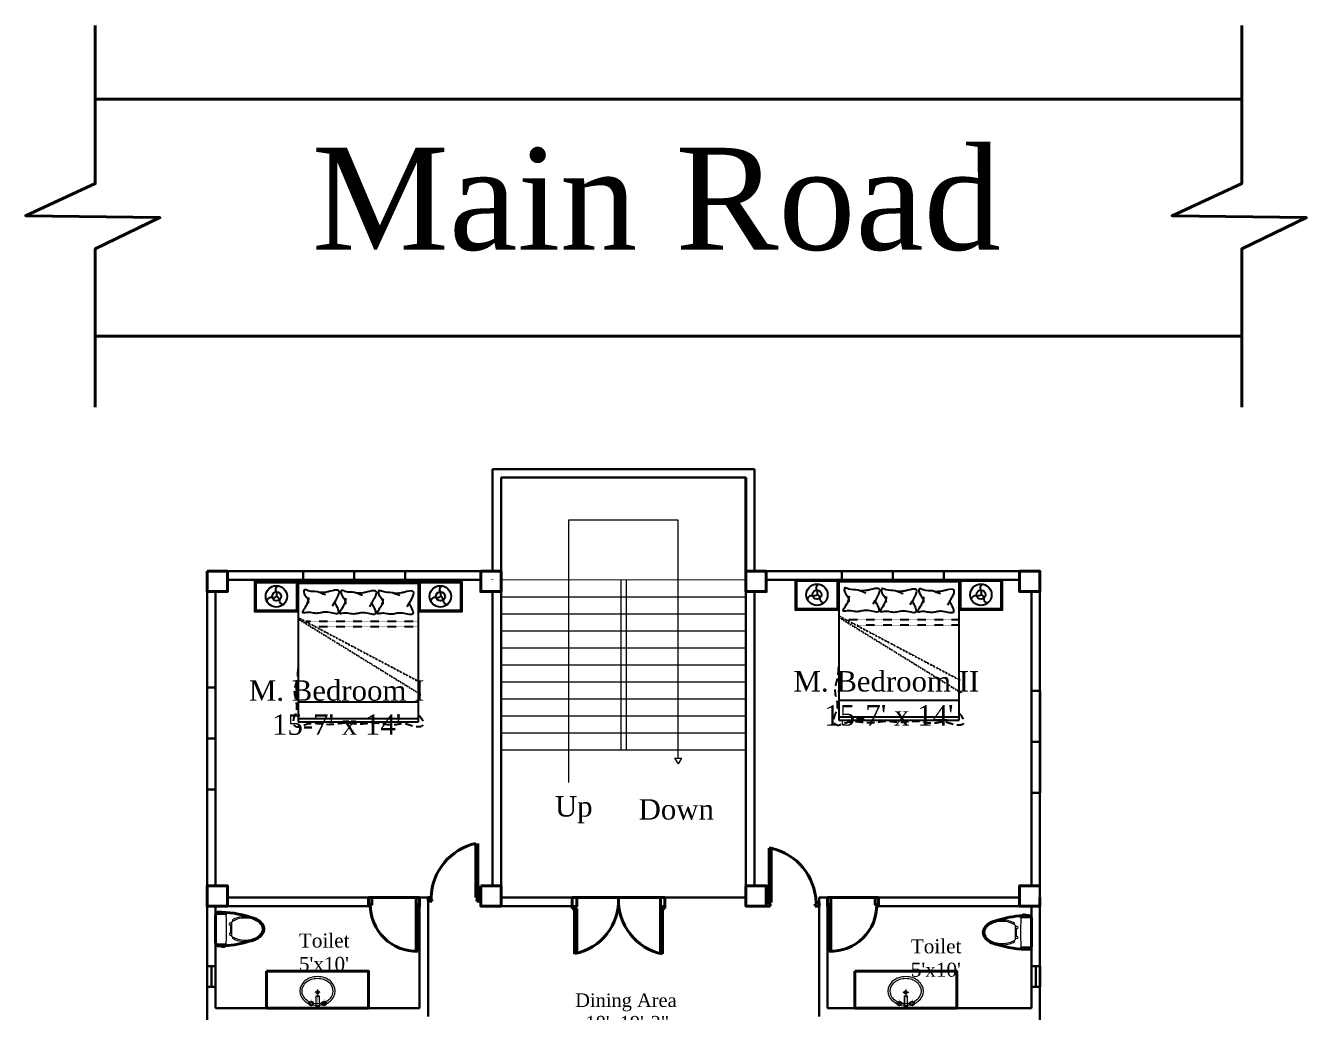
# Model space of a CAD drawing. Header units: inches. Extents: x -79350 to 491628, y -93215 to 155882.
# Drawn here: x -74572 to -73819, y -10003 to -9422 of the extents above; entities that cross this region are included whole.
import ezdxf

# ---------------------------------------------------------------- set-up
doc = ezdxf.new("R2010")
doc.units = ezdxf.units.IN
doc.header["$MEASUREMENT"] = 0
doc.linetypes.add('DASHDOT2', pattern=[0.5, 0.25, -0.125, 0, -0.125])
doc.linetypes.add('DASHED2', pattern=[0.375, 0.25, -0.125])
doc.layers.get('0').update_dxf_attribs({"lineweight": 30})
for name, color, linetype, lineweight in [('Column', 1, 'Continuous', 30), ('Letter', 7, 'Continuous', 20), ('LINE', 7, 'Continuous', 20), ('SANITARY', 42, 'Continuous', 13)]:
    doc.layers.add(name, color=color, linetype=linetype, lineweight=lineweight)
doc.layers.add('Door', color=7, linetype='Continuous', lineweight=40, true_color=0x763422)
doc.layers.add('Window', color=7, linetype='Continuous', lineweight=30, true_color=0x6b99dd)
for name, color, linetype in [('FURHATCH', 57, 'Continuous'), ('FURNITURE', 53, 'Continuous'), ('Stairs', 7, 'Continuous'), ('Wall', 7, 'Continuous')]:
    doc.layers.add(name, color=color, linetype=linetype)
doc.styles.get("Standard").update_dxf_attribs({"font": 'times.ttf', "height": 12})

# ---------------------------------------------------------------- blocks, each defined once
blk = doc.blocks.new('d30')
at = {"layer": 'Door', "ltscale": 0.3}
for p, q in [((37959.6, 7135.13), (37959.6, 7162.63)), ((37960.6, 7135.13), (37960.6, 7162.63)), ((37931.6, 7131.13), (37933.6, 7131.13)), ((37933.6, 7131.13), (37959.6, 7131.13)), ((37959.6, 7131.13), (37961.6, 7131.13))]:
    blk.add_line(p, q, dxfattribs=at)
for points in [[(37931.6, 7131.13), (37931.6, 7136.13), (37932.6, 7136.13), (37932.6, 7135.13), (37933.6, 7135.13), (37933.6, 7131.13)], [(37961.6, 7131.13), (37961.6, 7136.13), (37960.6, 7136.13), (37960.6, 7135.13), (37959.6, 7135.13), (37959.6, 7131.13)]]:
    blk.add_lwpolyline(points, dxfattribs=at)
blk.add_arc((37959.69, 7135.55), 27.09, 88.07284, 180.89483, dxfattribs=at)
blk = doc.blocks.new('A$Cd981bfd4')
at = {"layer": 'Door', "ltscale": 0.3}
for p, q in [((0, 41), (20.56, 41)), ((20.56, 42), (25.56, 42)), ((20.56, 40), (20.56, 41)), ((25.56, 42), (25.56, 40)), ((0, 40), (20.56, 40)), ((25.56, 40), (25.56, 21)), ((25.56, 2), (25.56, 21)), ((0, 2), (21.56, 2)), ((0, 1), (21.56, 1)), ((20.56, 0), (25.56, 0))]:
    blk.add_line(p, q, dxfattribs=at)
for points in [[(25.56, 42), (25.56, 40), (21.56, 40), (21.56, 41), (20.56, 41), (20.56, 42)], [(25.56, 0), (25.56, 2), (21.56, 2), (21.56, 1), (20.56, 1), (20.56, 0)]]:
    blk.add_lwpolyline(points, dxfattribs=at)
for centre, radius, start, end in [((24.32, 45.55), 24.58, 190.65722, 272.90025), ((24.43, -3.89), 24.91, 87.38884, 168.68912)]:
    blk.add_arc(centre, radius, start, end, dxfattribs=at)
blk = doc.blocks.new('yq_bed_01')
at = {"linetype": 'Continuous', "ltscale": 1000}
for p, q in [((2100, 900), (0, 900)), ((0, 900), (0, -900)), ((2100, -900), (2100, 900)), ((0, -900), (2100, -900))]:
    blk.add_line(p, q, dxfattribs=at)
at = {"linetype": 'Continuous'}
for points in [[(0, 1550), (0, 900), (450, 900), (450, 1550)], [(0, -900), (0, -1550), (450, -1550), (450, -900)]]:
    blk.add_lwpolyline(points, close=True, dxfattribs=at)
for centre in [(225, 1225), (225, -1225)]:
    blk.add_circle(centre, 160, dxfattribs=at)
at = {"layer": 'FURHATCH', "linetype": 'Continuous', "ltscale": 1000}
for p, q in [((30, 900), (30, -900)), ((1800, -900), (1800, 900)), ((2050, -900), (2050, 900))]:
    blk.add_line(p, q, dxfattribs=at)
at = {"layer": 'FURHATCH', "linetype": 'DASHED2', "ltscale": 0.5}
for p, q in [((540, -900), (1504, 921)), ((560, -900), (1689, 931)), ((600, 900), (600, -782)), ((680, 900), (680, -625))]:
    blk.add_line(p, q, dxfattribs=at)
at = {"layer": 'FURHATCH', "linetype": 'Continuous'}
for points in [[(20, 1530), (20, 920), (430, 920), (430, 1530)], [(20, -920), (20, -1530), (430, -1530), (430, -920)]]:
    blk.add_lwpolyline(points, close=True, dxfattribs=at)
for points in [[(225, 1227, 0.228099), (158, 1225, -0.317646), (66, 1242)], [(346, 1329, -0.398826), (280, 1270, 0.069197), (273, 1269, 0.240714), (225, 1227, -0.240714)], [(300, 1084, -0.414712), (235, 1160, 0.258086), (225, 1227)], [(346, -1121, -0.398826), (280, -1180, 0.069197), (273, -1181, 0.240714), (225, -1223, -0.240714)], [(225, -1223, 0.228099), (158, -1225, -0.317646), (66, -1208)], [(300, -1366, -0.414712), (235, -1290, 0.258086), (225, -1223)]]:
    blk.add_lwpolyline(points, format="xyb", dxfattribs=at)
for centre in [(225, 1227), (225, -1223)]:
    blk.add_circle(centre, 67.5, dxfattribs=at)
at = {"layer": 'FURHATCH', "linetype": 'DASHED2', "ltscale": 451.947922}
blk.add_open_spline([(1992, 900), (2071, 970), (2189, 999), (2167, 789), (2108, 682), (2173, 491), (2091, 272), (2150, 28), (2100, -200), (2173, -484), (2083, -701), (2209, -948), (2066, -979), (1864, -867), (1699, -991), (1474, -909), (1368, -903), (1308, -900)], degree=3, knots=[0, 0, 0, 0, 140.356688, 240.855445, 374.272085, 514.628774, 800.960617, 1037.309606, 1234.977718, 1501.883052, 1872.056655, 1990.732643, 2052.345442, 2125.407537, 2467.000811, 2608.004871, 2786.638856, 2786.638856, 2786.638856, 2786.638856], dxfattribs=at)
at = {"layer": 'FURHATCH', "linetype": 'Continuous', "ltscale": 1000}
for points, knots in [([(376, 729), (270, 795), (112, 892), (156, 710), (179, 623), (180, 565), (181, 528)], [0, 0, 0, 0, 257.192142, 380.388355, 440.188761, 557.045341, 557.045341, 557.045341, 557.045341]), ([(313, 750), (392, 793), (546, 876), (461, 661), (480, 562), (498, 484), (476, 402), (475, 340), (499, 246), (355, 365), (285, 372), (256, 374)], [0, 0, 0, 0, 197.98522, 383.798459, 461.536852, 537.063609, 629.138715, 719.341985, 744.183766, 895.041347, 1000.692483, 1000.692483, 1000.692483, 1000.692483]), ([(213, 622), (206, 601), (192, 561), (153, 477), (178, 400), (123, 302), (210, 290), (256, 366), (322, 366), (343, 366)], [0, 0, 0, 0, 70.314327, 132.712823, 281.06886, 345.030234, 373.143701, 508.899423, 574.349148, 574.349148, 574.349148, 574.349148]), ([(373, 170), (267, 236), (109, 333), (153, 151), (176, 64), (177, 6), (178, -31)], [0, 0, 0, 0, 257.192142, 380.388355, 440.188761, 557.045341, 557.045341, 557.045341, 557.045341]), ([(309, 191), (389, 234), (543, 317), (458, 102), (477, 3), (495, -75), (472, -157), (472, -219), (496, -313), (352, -194), (282, -187), (253, -185)], [0, 0, 0, 0, 197.98522, 383.798459, 461.536852, 537.063609, 629.138715, 719.341985, 744.183766, 895.041347, 1000.692483, 1000.692483, 1000.692483, 1000.692483]), ([(210, 63), (203, 42), (189, 2), (150, -82), (175, -159), (120, -257), (207, -269), (253, -193), (319, -193), (340, -193)], [0, 0, 0, 0, 70.314327, 132.712823, 281.06886, 345.030234, 373.143701, 508.899423, 574.349148, 574.349148, 574.349148, 574.349148]), ([(363, -385), (257, -319), (99, -222), (143, -405), (166, -492), (167, -549), (168, -587)], [0, 0, 0, 0, 257.192142, 380.388355, 440.188761, 557.045341, 557.045341, 557.045341, 557.045341]), ([(300, -364), (379, -321), (533, -238), (448, -453), (467, -553), (485, -631), (463, -712), (462, -774), (486, -868), (342, -750), (272, -743), (243, -740)], [0, 0, 0, 0, 197.98522, 383.798459, 461.536852, 537.063609, 629.138715, 719.341985, 744.183766, 895.041347, 1000.692483, 1000.692483, 1000.692483, 1000.692483]), ([(200, -493), (193, -514), (179, -553), (140, -637), (165, -714), (110, -812), (197, -824), (243, -749), (309, -749), (330, -749)], [0, 0, 0, 0, 70.314327, 132.712823, 281.06886, 345.030234, 373.143701, 508.899423, 574.349148, 574.349148, 574.349148, 574.349148])]:
    blk.add_open_spline(points, degree=3, knots=knots, dxfattribs=at)
blk = doc.blocks.new('yq_sink_01')
for p, q in [((183, 24), (20, 24)), ((20, 24), (20, -24)), ((183, 24), (183, -24)), ((183, -24), (20, -24))]:
    blk.add_line(p, q)
at = {"linetype": 'DASHDOT2'}
for p, q in [((131, 97), (26, 97)), ((69, 24), (69, 158)), ((236, 48), (236, -48)), ((278, 0), (26, 0)), ((131, -97), (26, -97)), ((69, -24), (69, -158))]:
    blk.add_line(p, q, dxfattribs=at)
for centre, radius in [((69, 95), 33.5), ((69, 95), 23.9), ((236, 1), 23.9), ((69, -95), 33.5), ((69, -95), 23.9)]:
    blk.add_circle(centre, radius)
for centre, radius, start, end in [((277, 47), 224, 117.0522, 140.9541), ((277, 47), 195, 117.0522, 140.9541), ((255, 91), 176, 62.9478, 117.0522), ((255, 91), 146, 62.9478, 117.0522), ((233, 47), 195, 39.0459, 62.9478), ((233, 47), 224, 39.0459, 62.9478), ((366, 1), 326, 167.8612, 192.4926), ((312, 19), 269, 140.9541, 156.021), ((366, 1), 296, 168.0916, 192.4003), ((312, 19), 239, 140.9541, 155.6677), ((199, 19), 239, 18.571, 39.0459), ((199, 19), 269, 18.571, 39.0459), ((145, 1), 296, 0, 18.571), ((145, 1), 296, 341.429, 360), ((145, 1), 326, 360, 18.571), ((145, 1), 326, 341.429, 360), ((312, -17), 269, 204.5507, 219.0459), ((312, -17), 239, 204.736, 219.0459), ((277, -45), 224, 219.0459, 242.9478), ((277, -45), 195, 219.0459, 242.9478), ((233, -45), 195, 297.0522, 320.9541), ((233, -45), 224, 297.0522, 320.9541), ((199, -17), 239, 320.9541, 341.429), ((199, -17), 269, 320.9541, 341.429), ((255, -88), 176, 242.9478, 297.0522), ((255, -88), 146, 242.9478, 297.0522)]:
    blk.add_arc(centre, radius, start, end)
blk = doc.blocks.new('yq_matong_01')
for p, q in [((0, 201), (0, -201)), ((20, 221), (139, 221)), ((216, 91), (238, 91)), ((216, 61), (238, 61)), ((223, 61), (223, -61)), ((238, 104), (238, -104)), ((252, 138), (252, 114)), ((216, -61), (238, -61)), ((216, -91), (238, -91)), ((252, -114), (252, -138)), ((20, -221), (139, -221)), ((97, -221), (97, -226)), ((97, -226), (132, -226)), ((132, -221), (132, -226))]:
    blk.add_line(p, q)
for centre, radius, start, end in [((55, 202), 54.8, 117.322, 181.8992), ((20, 201), 20, 90, 180), ((64, -1165), 1417, 71.4068, 91.3856), ((139, 201), 20, 2.3063, 90), ((217, 161), 83.2, 95.4963, 139.9324), ((-4840, 0), 5003, 357.6937, 2.3063), ((216, 76), 15, 90, 270), ((357, -47), 193, 123.2779, 128.1384), ((407, -123), 283, 105.2088, 123.2779), ((407, -123), 303, 105.2088, 120.5699), ((439, -242), 427, 74.7912, 105.2088), ((439, -242), 407, 74.7912, 105.2088), ((471, -123), 283, 56.7221, 74.7912), ((471, -123), 303, 56.7221, 74.7912), ((521, -47), 193, 32.2565, 56.7221), ((521, -47), 213, 32.2565, 56.7221), ((596, 0), 104, 360, 32.2565), ((596, 0), 124, 360, 32.2565), ((64, 1165), 1417, 272.8967, 288.5932), ((216, -76), 15, 90, 270), ((357, 47), 193, 231.8616, 236.7221), ((407, 123), 283, 236.7221, 254.7912), ((407, 123), 303, 239.4301, 254.7912), ((439, 242), 427, 254.7912, 285.2088), ((439, 242), 407, 254.7912, 285.2088), ((471, 123), 283, 285.2088, 303.2779), ((471, 123), 303, 285.2088, 303.2779), ((521, 47), 193, 303.2779, 327.7435), ((521, 47), 213, 303.2779, 327.7435), ((596, 0), 104, 327.7435, 360), ((596, 0), 124, 327.7435, 360), ((51, -204), 51.4, 175.687, 245.0918), ((20, -201), 20, 180, 270), ((64, 1165), 1417, 268.6144, 271.2036), ((157, -247), 63.1, 159.6834, 188.4939), ((114, -226), 37, 237.5287, 304.2772), ((72, -247), 63.1, 352.0944, 20.3166), ((139, -201), 20, 270, 357.6937), ((217, -161), 83.2, 220.0676, 264.5037)]:
    blk.add_arc(centre, radius, start, end)

msp = doc.modelspace()

# ---------------------------------------------------------------- linework, layer by layer
for p, q in [((-74297.73, -9743.01), (-74297.73, -9683.01)), ((-74297.73, -9683.01), (-74143.73, -9683.01)), ((-74292.73, -9743.01), (-74292.73, -9687.98)), ((-74292.73, -9688.01), (-74148.73, -9688.01)), ((-74148.73, -9683.01), (-74148.73, -9683.01)), ((-74143.73, -9743.01), (-74143.73, -9683.01)), ((-74460.73, -9743.01), (-74465.73, -9743.01)), ((-74465.73, -9748.01), (-74465.73, -9743.01)), ((-74465.73, -9748.01), (-74465.73, -10348.01)), ((-74304.73, -9743.01), (-74460.73, -9743.01)), ((-74304.73, -9748.01), (-74453.73, -9748.01)), ((-74292.73, -9743.01), (-74292.73, -9748.01)), ((-74292.73, -9748.01), (-74292.73, -9935.01)), ((-74148.73, -9743.01), (-74148.73, -9748.01)), ((-74148.73, -9935.01), (-74148.73, -9748.01)), ((-73980.73, -9743.01), (-74143.73, -9743.01)), ((-73987.73, -9748.01), (-74136.73, -9748.01)), ((-73980.73, -9743.01), (-73975.73, -9743.01)), ((-73975.73, -9748.01), (-73975.73, -9743.01)), ((-73975.73, -10348.01), (-73975.73, -9748.01)), ((-74460.73, -9755.01), (-74460.73, -9928.01)), ((-74297.73, -9755.01), (-74297.73, -9928.01)), ((-74143.73, -9928.01), (-74143.73, -9755.01)), ((-73980.73, -9928.01), (-73980.73, -9755.01)), ((-74453.73, -9935.01), (-74368.73, -9935.01)), ((-74368.73, -9935.01), (-74436.73, -9935.01)), ((-74335.73, -9935.01), (-74342.73, -9935.01)), ((-74342.73, -9935.01), (-74340.73, -9935.01)), ((-74292.73, -9935.01), (-74292.85, -9935.01)), ((-73987.73, -9935.01), (-74105.73, -9935.01)), ((-74105.73, -9935.01), (-74105.73, -10005.01)), ((-74460.73, -9940.01), (-74460.73, -10000.01)), ((-74453.73, -9940.01), (-74369.73, -9940.01)), ((-74369.73, -9940.01), (-74437.4, -9940.01)), ((-74340.73, -9940.01), (-74342.73, -9940.01)), ((-74342.73, -9940.01), (-74340.73, -9940.01)), ((-74340.73, -9940.01), (-74340.73, -10000.01)), ((-74335.73, -9940.01), (-74335.73, -10005.01)), ((-74100.73, -9940.01), (-74098.73, -9940.01)), ((-74100.73, -9940.01), (-74100.73, -10000.01)), ((-74071.73, -9940.01), (-73987.73, -9940.01)), ((-73980.73, -10000.01), (-73980.73, -9940.01)), ((-74460.73, -10000.01), (-74340.73, -10000.01)), ((-73980.73, -10000.01), (-74100.73, -10000.01))]:
    msp.add_line(p, q)
at = {"lineweight": 20}
for p, q in [((-74188.63, -9713.08), (-74253.12, -9713.08)), ((-74253.12, -9713.08), (-74253.12, -9867.25)), ((-74188.63, -9852.98), (-74188.63, -9713.08)), ((-74292.73, -9748.01), (-74148.73, -9747.98)), ((-74222.23, -9748.01), (-74222.23, -9848.01)), ((-74219.23, -9748.01), (-74219.23, -9848.01)), ((-74292.73, -9758.01), (-74148.73, -9758.01)), ((-74292.73, -9768.01), (-74148.73, -9768.01)), ((-74292.73, -9778.01), (-74148.73, -9778.01)), ((-74292.73, -9788.01), (-74148.73, -9788.01)), ((-74292.73, -9798.01), (-74148.73, -9798.01)), ((-74292.73, -9808.01), (-74148.73, -9808.01)), ((-74292.73, -9818.01), (-74148.73, -9818.01)), ((-74292.73, -9828.01), (-74148.73, -9828.01)), ((-74292.73, -9838.01), (-74148.73, -9838.01)), ((-74292.73, -9848.01), (-74148.73, -9848.01)), ((-74190.66, -9852.98), (-74186.62, -9852.98)), ((-74190.66, -9852.98), (-74188.63, -9856.41)), ((-74186.62, -9852.98), (-74188.63, -9856.41))]:
    msp.add_line(p, q, dxfattribs=at)
at = {"color": 200, "lineweight": 20}
msp.add_line((-74188.63, -9856.41), (-74188.63, -9856.41), dxfattribs=at)
at = {"linetype": 'ByBlock'}
for p, q in [((-74335.73, -9940.01), (-74335.73, -9935.01)), ((-74244.69, -9935.01), (-74292.73, -9935.01)), ((-74202.69, -9935.01), (-74148.73, -9935.01)), ((-74250.89, -9940.01), (-74292.73, -9940.01))]:
    msp.add_line(p, q, dxfattribs=at)
at = {"layer": 'Column'}
for p, q in [((-74148.73, -9683.01), (-74148.73, -9683.01)), ((-74465.73, -9743.01), (-74460.73, -9743.01)), ((-74465.73, -9747.98), (-74465.73, -9743.01)), ((-74292.73, -9743.01), (-74292.73, -9747.98)), ((-74148.73, -9743.01), (-74143.73, -9743.01)), ((-74148.73, -9747.98), (-74148.73, -9743.01)), ((-73980.73, -9743.01), (-73975.73, -9743.01)), ((-73975.73, -9743.01), (-73975.73, -9747.98)), ((-74292.73, -9940.01), (-74292.73, -9935.01)), ((-74148.73, -9934.72), (-74148.73, -9940.01)), ((-74462.73, -9939.98), (-74465.73, -9939.98))]:
    msp.add_line(p, q, dxfattribs=at)
at = {"layer": 'Column', "lineweight": 40}
for p, q in [((-74453.73, -9743.01), (-74465.73, -9743.01)), ((-74465.73, -9743.01), (-74465.73, -9755.01)), ((-74453.73, -9755.01), (-74453.73, -9743.01)), ((-74304.73, -9743.01), (-74304.73, -9748.01)), ((-74292.73, -9748.01), (-74292.73, -9743.01)), ((-74148.73, -9743.01), (-74148.73, -9748.01)), ((-74136.73, -9748.01), (-74136.73, -9743.01)), ((-73987.73, -9743.01), (-73987.73, -9748.01)), ((-73975.73, -9748.01), (-73975.73, -9743.01)), ((-74465.73, -9755.01), (-74453.73, -9755.01)), ((-74453.73, -9940.01), (-74453.73, -9931.51)), ((-73987.73, -9931.51), (-73987.73, -9940.01)), ((-74465.73, -9939.98), (-74465.73, -9940.01))]:
    msp.add_line(p, q, dxfattribs=at)
at = {"layer": 'Column', "color": 7, "lineweight": 40}
for points in [[(-74465.73, -9743.01), (-74453.73, -9743.01), (-74453.73, -9755.01), (-74465.73, -9755.01)], [(-74304.73, -9743.01), (-74292.73, -9743.01), (-74292.73, -9755.01), (-74304.73, -9755.01)], [(-74304.73, -9743.01), (-74292.73, -9743.01), (-74292.73, -9755.01), (-74304.73, -9755.01)], [(-74148.73, -9743.01), (-74136.73, -9743.01), (-74136.73, -9755.01), (-74148.73, -9755.01)], [(-74148.73, -9743.01), (-74136.73, -9743.01), (-74136.73, -9755.01), (-74148.73, -9755.01)], [(-73987.73, -9743.01), (-73975.73, -9743.01), (-73975.73, -9755.01), (-73987.73, -9755.01)], [(-73987.73, -9743.01), (-73975.73, -9743.01), (-73975.73, -9755.01), (-73987.73, -9755.01)], [(-74304.73, -9928.01), (-74292.73, -9928.01), (-74292.73, -9940.01), (-74304.73, -9940.01)], [(-74148.73, -9928.01), (-74136.73, -9928.01), (-74136.73, -9940.01), (-74148.73, -9940.01)]]:
    msp.add_lwpolyline(points, close=True, dxfattribs=at)
for points in [[(-74465.73, -9928.01), (-74453.73, -9928.01), (-74453.73, -9940.01), (-74465.73, -9940.01), (-74465.73, -9939.98)], [(-74460.73, -9928.01), (-74453.73, -9928.01)], [(-74304.73, -9937.51), (-74304.73, -9928.01)], [(-73975.73, -9940.01), (-73987.73, -9940.01), (-73987.73, -9928.01), (-73975.73, -9928.01)], [(-74453.73, -9940.01), (-74460.73, -9940.01)]]:
    msp.add_lwpolyline(points, dxfattribs=at)
at = {"layer": 'Door', "linetype": 'ByBlock', "lineweight": 40}
for p, q in [((-74307.56, -9935.01), (-74307.56, -9903.12)), ((-74307.56, -9906), (-74306.5, -9906)), ((-74306.5, -9903.12), (-74306.5, -9935.01)), ((-74133.89, -9906), (-74134.96, -9906)), ((-74134.96, -9906), (-74134.96, -9937.89)), ((-74133.89, -9937.89), (-74133.89, -9906)), ((-74335.73, -9935.01), (-74333.96, -9935.01)), ((-74335.73, -9937.14), (-74335.73, -9935.01)), ((-74333.42, -9937.14), (-74335.73, -9937.14)), ((-74333.96, -9935.01), (-74333.96, -9936.07)), ((-74333.96, -9936.07), (-74333.42, -9936.07)), ((-74333.42, -9936.07), (-74333.42, -9937.14)), ((-74306.5, -9935.01), (-74307.56, -9935.01)), ((-74306.5, -9936.07), (-74307.03, -9936.07)), ((-74307.03, -9936.07), (-74307.03, -9937.14)), ((-74307.03, -9937.14), (-74304.73, -9937.14)), ((-74304.73, -9935.01), (-74306.5, -9935.01)), ((-74306.5, -9935.01), (-74306.5, -9936.07)), ((-74304.73, -9937.14), (-74304.73, -9935.01)), ((-74136.73, -9937.89), (-74134.96, -9937.89)), ((-74136.73, -9940.01), (-74136.73, -9937.89)), ((-74134.96, -9937.89), (-74134.96, -9938.95)), ((-74134.96, -9937.89), (-74133.89, -9937.89)), ((-74105.73, -9937.89), (-74107.5, -9937.89)), ((-74107.5, -9937.89), (-74107.5, -9938.95)), ((-74105.73, -9940.01), (-74105.73, -9937.89)), ((-74134.42, -9940.01), (-74136.73, -9940.01)), ((-74134.96, -9938.95), (-74134.42, -9938.95)), ((-74134.42, -9938.95), (-74134.42, -9940.01)), ((-74107.5, -9938.95), (-74108.03, -9938.95)), ((-74108.03, -9938.95), (-74108.03, -9940.01)), ((-74108.03, -9940.01), (-74105.73, -9940.01))]:
    msp.add_line(p, q, dxfattribs=at)
at = {"layer": 'Door'}
for p, q in [((-74292.73, -9935.01), (-74292.73, -9940.01)), ((-74148.73, -9935.01), (-74148.73, -9934.72)), ((-74148.73, -9935.01), (-74148.73, -9940.01)), ((-73975.73, -9935.01), (-73975.73, -9940.01)), ((-74465.73, -9939.98), (-74462.73, -9939.98))]:
    msp.add_line(p, q, dxfattribs=at)
at = {"layer": 'Door', "linetype": 'ByBlock', "lineweight": 40}
for centre, start, end in [((-74300.34, -9935.97), 102.39898, 178.37501), ((-74141.11, -9938.84), 1.62499, 77.60102)]:
    msp.add_arc(centre, 33.63, start, end, dxfattribs=at)
at = {"layer": 'LINE', "color": 251, "linetype": 'ByBlock', "lineweight": 40, "true_color": 0x67696c}
for p, q in [((-74531.5, -9465.32), (-73857, -9465.32)), ((-74531.5, -9604.82), (-73857, -9604.82))]:
    msp.add_line(p, q, dxfattribs=at)
at = {"layer": 'LINE', "lineweight": 40}
msp.add_line((-74148.73, -9688.01), (-74148.73, -9743.01), dxfattribs=at)
at = {"layer": 'LINE', "linetype": 'ByBlock', "lineweight": 40}
msp.add_line((-74465.73, -9928.01), (-74465.73, -9939.98), dxfattribs=at)
at = {"layer": 'LINE', "color": 251, "linetype": 'Continuous', "lineweight": 40, "true_color": 0x67696c}
for points in [[(-74531.5, -9646.5), (-74531.5, -9553.5), (-74493.5, -9535), (-74572.5, -9534), (-74531.5, -9515), (-74531.5, -9422.14)], [(-73857, -9646.5), (-73857, -9553.5), (-73819, -9535), (-73898, -9534), (-73857, -9515), (-73857, -9422.14)]]:
    msp.add_lwpolyline(points, dxfattribs=at)
at = {"layer": 'SANITARY', "lineweight": 40}
for points in [[(-74440.43, -9946.52, 0.087396), (-74459.56, -9943.63, 0.289473), (-74460.73, -9945.62), (-74460.73, -9961.41, 0.312446), (-74459.56, -9963.39, 0.011298), (-74457.04, -9963.4, 0.022445), (-74457.02, -9963.62, 0.29977), (-74455.42, -9963.59, 0.02582), (-74455.39, -9963.34, 0.068596), (-74440.43, -9960.5, 0.021224), (-74439.04, -9960.18, 0.079005), (-74435.62, -9958.65, 0.107159), (-74433.13, -9956.11, 0.141682), (-74432.38, -9953.51, 0.141682), (-74433.13, -9950.91, 0.107159), (-74435.62, -9948.38, 0.079005), (-74439.04, -9946.84, 0.021224)], [(-74001.03, -9962.5, 0.087396), (-73981.89, -9965.39, 0.289473), (-73980.73, -9963.41), (-73980.73, -9947.62, 0.312446), (-73981.89, -9945.63, 0.011298), (-73984.41, -9945.62, 0.022445), (-73984.44, -9945.4, 0.29977), (-73986.04, -9945.43, 0.02582), (-73986.06, -9945.68, 0.068596), (-74001.03, -9948.52, 0.021224), (-74002.42, -9948.84, 0.079005), (-74005.83, -9950.38, 0.107159), (-74008.32, -9952.91, 0.141682), (-74009.07, -9955.51, 0.141682), (-74008.32, -9958.11, 0.107159), (-74005.83, -9960.65, 0.079005), (-74002.42, -9962.18, 0.021224)]]:
    msp.add_lwpolyline(points, format="xyb", close=True, dxfattribs=at)
at = {"layer": 'SANITARY', "linetype": 'ByBlock', "lineweight": 40}
for points in [[(-74430.73, -9978.36), (-74430.73, -10000.01), (-74370.73, -10000.01), (-74370.73, -9978.36)], [(-74084.73, -9978.36), (-74084.73, -10000.01), (-74024.73, -10000.01), (-74024.73, -9978.36)]]:
    msp.add_lwpolyline(points, close=True, dxfattribs=at)
at = {"layer": 'Wall'}
for p, q in [((-74297.73, -9687.98), (-74297.73, -9683.01)), ((-74297.73, -9683.01), (-74292.73, -9683.01)), ((-74143.73, -9683.01), (-74148.73, -9683.01)), ((-74143.73, -9683.01), (-74143.73, -9683.01)), ((-74297.85, -9748.01), (-74297.85, -9747.98)), ((-74226.65, -9935.01), (-74220.73, -9935.01)), ((-74453.73, -9940.01), (-74460.73, -9940.01)), ((-73987.73, -9940.01), (-73980.73, -9940.01))]:
    msp.add_line(p, q, dxfattribs=at)
at = {"layer": 'Wall', "color": 1, "lineweight": 40}
for p, q in [((-74292.73, -9935.01), (-74292.73, -9940.01)), ((-74465.73, -9940.01), (-74465.73, -9939.98)), ((-74460.73, -9940.01), (-74465.73, -9940.01))]:
    msp.add_line(p, q, dxfattribs=at)
at = {"layer": 'Window'}
for p, q in [((-74409.23, -9743.01), (-74349.23, -9743.01)), ((-74409.23, -9748.01), (-74409.23, -9743.01)), ((-74349.23, -9748.01), (-74409.23, -9748.01)), ((-74379.23, -9743.01), (-74379.23, -9748.01)), ((-74349.23, -9743.01), (-74349.23, -9748.01)), ((-74092.23, -9743.01), (-74032.23, -9743.01)), ((-74092.23, -9748.01), (-74092.23, -9743.01)), ((-74032.23, -9748.01), (-74092.23, -9748.01)), ((-74062.23, -9743.01), (-74062.23, -9748.01)), ((-74032.23, -9743.01), (-74032.23, -9748.01)), ((-74465.73, -9871.42), (-74465.73, -9811.42)), ((-74465.73, -9811.42), (-74460.73, -9811.42)), ((-74460.73, -9811.42), (-74460.73, -9871.42)), ((-73980.65, -9873.42), (-73980.65, -9813.42)), ((-73980.65, -9813.42), (-73975.65, -9813.42)), ((-73975.65, -9813.42), (-73975.65, -9873.42)), ((-74460.73, -9841.42), (-74465.73, -9841.42)), ((-73975.65, -9843.42), (-73980.65, -9843.42)), ((-74460.73, -9871.42), (-74465.73, -9871.42)), ((-73975.65, -9873.42), (-73980.65, -9873.42)), ((-74465.73, -9975.42), (-74460.73, -9975.42)), ((-74465.73, -9975.42), (-74465.73, -9987.42)), ((-74463.23, -9975.42), (-74463.23, -9987.42)), ((-74460.73, -9975.42), (-74460.73, -9987.42)), ((-73980.65, -9987.42), (-73980.65, -9975.42)), ((-73980.65, -9975.42), (-73975.65, -9975.42)), ((-73980.65, -9975.42), (-73980.65, -9987.42)), ((-73978.15, -9975.42), (-73978.15, -9987.42)), ((-73975.65, -9975.42), (-73975.65, -9987.42)), ((-73975.65, -9975.42), (-73975.65, -9987.42)), ((-73975.65, -9975.42), (-73975.65, -9987.42)), ((-73975.65, -9975.42), (-73975.65, -9987.42)), ((-74460.73, -9987.42), (-74465.73, -9987.42)), ((-73975.65, -9987.42), (-73980.65, -9987.42))]:
    msp.add_line(p, q, dxfattribs=at)

# ---------------------------------------------------------------- block references
at = {"layer": 'FURNITURE', "color": 116, "linetype": 'ByBlock', "lineweight": 40, "true_color": 0x136734, "xscale": 0.03937007874015748, "yscale": 0.03937007874015748, "zscale": 0.03937007874015748, "rotation": 270.0000000000059}
msp.add_blockref('yq_bed_01', (-74376.73, -9749.01), dxfattribs=at)
at = {"layer": 'FURNITURE', "linetype": 'ByBlock', "lineweight": 40, "xscale": 0.03937007874015748, "yscale": 0.03937007874015748, "zscale": 0.03937007874015748, "rotation": 270.0000000000059}
msp.add_blockref('yq_bed_01', (-74058.72, -9748.01), dxfattribs=at)
at = {"layer": 'SANITARY', "lineweight": 40, "xscale": 0.03937007874015748, "yscale": 0.03937007874015748, "zscale": 0.03937007874015748}
msp.add_blockref('yq_matong_01', (-74460.73, -9953.51), dxfattribs=at)
at = {"layer": 'SANITARY', "lineweight": 40, "xscale": 0.03937007874015748, "yscale": 0.03937007874015748, "zscale": 0.03937007874015748, "rotation": 180}
msp.add_blockref('yq_matong_01', (-73980.73, -9955.51), dxfattribs=at)
at = {"layer": 'SANITARY', "linetype": 'ByBlock', "lineweight": 40, "xscale": 0.03937007874015748, "yscale": 0.03937007874015748, "zscale": 0.03937007874015748, "rotation": 90.00000000001502}
for p in [(-74400.73, -10000.01), (-74054.73, -10000.01)]:
    msp.add_blockref('yq_sink_01', p, dxfattribs=at)
at = {"layer": 'Wall', "color": 7, "xscale": -1, "rotation": 180}
msp.add_blockref('d30', (-112302.33, -2803.88), dxfattribs=at)
at = {"layer": 'Wall', "xscale": 1.295378143688641, "yscale": 1.295378143688641, "zscale": 1.295378143688641, "rotation": 90}
msp.add_blockref('A$Cd981bfd4', (-74196.49, -9968.13), dxfattribs=at)
at = {"layer": 'Wall', "color": 7, "rotation": 180}
msp.add_blockref('d30', (-36139.13, -2803.88), dxfattribs=at)

# ---------------------------------------------------------------- texts
at = {"layer": 'Letter', "attachment_point": 1}
for s, width, gutter_width, heights, insert, char_height in [("M. Bedroom II^J    15-7' x 14'", 143.7063, 60, [47.61], (-74120.73, -9801.8), 12), ("M. Bedroom I^J   15-7' x 14'", 143.7063, 60, [47.61], (-74441.11, -9807.22), 12), ("Toilet^J5'x10'", 97.678, 41.31, [0], (-74411.73, -9956.12), 8.2616), ("Toilet^J5'x10'", 97.678, 41.31, [0], (-74051.73, -9959.51), 8.2616), ('Dining Area ^J  18\'x19\'-2"', 95.1702, 39.74, [31.53], (-74249.15, -9991.36), 7.9471)]:
    msp.add_mtext_dynamic_manual_height_columns(s, width=width, gutter_width=gutter_width, heights=heights, dxfattribs=dict(at, insert=insert, char_height=char_height))
at = {"layer": 'LINE', "color": 251, "linetype": 'ByBlock', "lineweight": 40, "true_color": 0x67696c, "insert": (-74404, -9494), "char_height": 60, "attachment_point": 1}
msp.add_mtext_dynamic_manual_height_columns('Main Road', width=531.3343, gutter_width=60, heights=[102.88], dxfattribs=at)
at = {"layer": 'Stairs', "char_height": 12, "attachment_point": 1}
for s, width, insert in [('Up', 69.7229, (-74261.09, -9875.34)), ('Down', 86.0171, (-74211.85, -9877.11))]:
    msp.add_mtext_dynamic_manual_height_columns(s, width=width, gutter_width=60, heights=[0], dxfattribs=dict(at, insert=insert))

doc.saveas('drawing.dxf')
